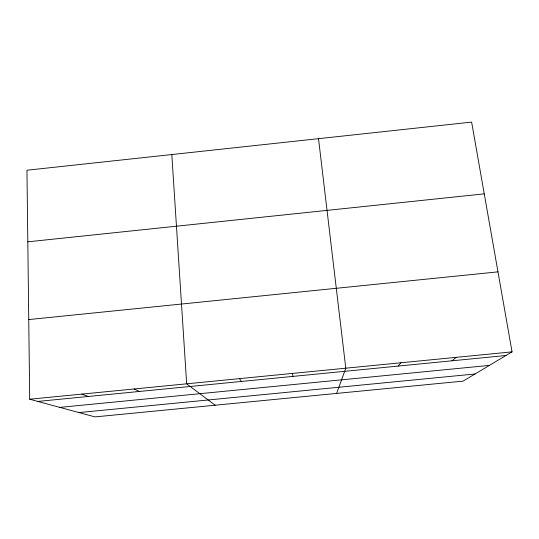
<?xml version="1.0" encoding="UTF-8"?>
<svg xmlns="http://www.w3.org/2000/svg" width="539" height="539" viewBox="0 0 539 539"><rect width="100%" height="100%" fill="white"/><g stroke="black" fill="none" stroke-linecap="round" stroke-linejoin="round"><path stroke-width="0.81" d="M336.626 393.409L345.789 368.184L318.515 138.671M398.159 366.082L400.949 362.767M451.925 360.813L456.365 357.323M512.05 351.859L463.109 381.12L94.972 416.896L29.699 399.231L26.95 170.223L471.632 122.104L512.05 351.859L29.699 399.231M27.812 241.822L484.251 193.858M28.742 319.573L497.975 271.858M37.824 401.427L505.932 355.511M59.809 407.376L489.419 365.388M78.99 412.571L475.048 373.985M81.787 394.117L88.396 396.468M134.103 388.976L139.197 391.489M215.169 405.213L186.662 383.815L171.813 154.552M239.464 378.627L241.465 381.457M292.509 373.419L292.94 376.404"/></g></svg>
